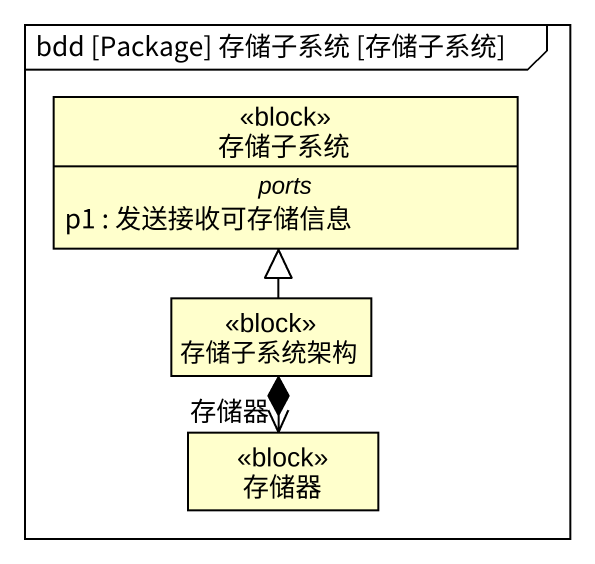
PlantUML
@startuml
mainframe bdd [Package] 存储子系统 [存储子系统]
hide circle
hide empty members
class 存储子系统 <<block>> {
  -- ports --
  p1 : 发送接收可存储信息
}
class 存储子系统架构 <<block>>
class 存储器 <<block>>
存储子系统架构 -up-|> 存储子系统
存储子系统架构 *--> "存储器" 存储器
@enduml
